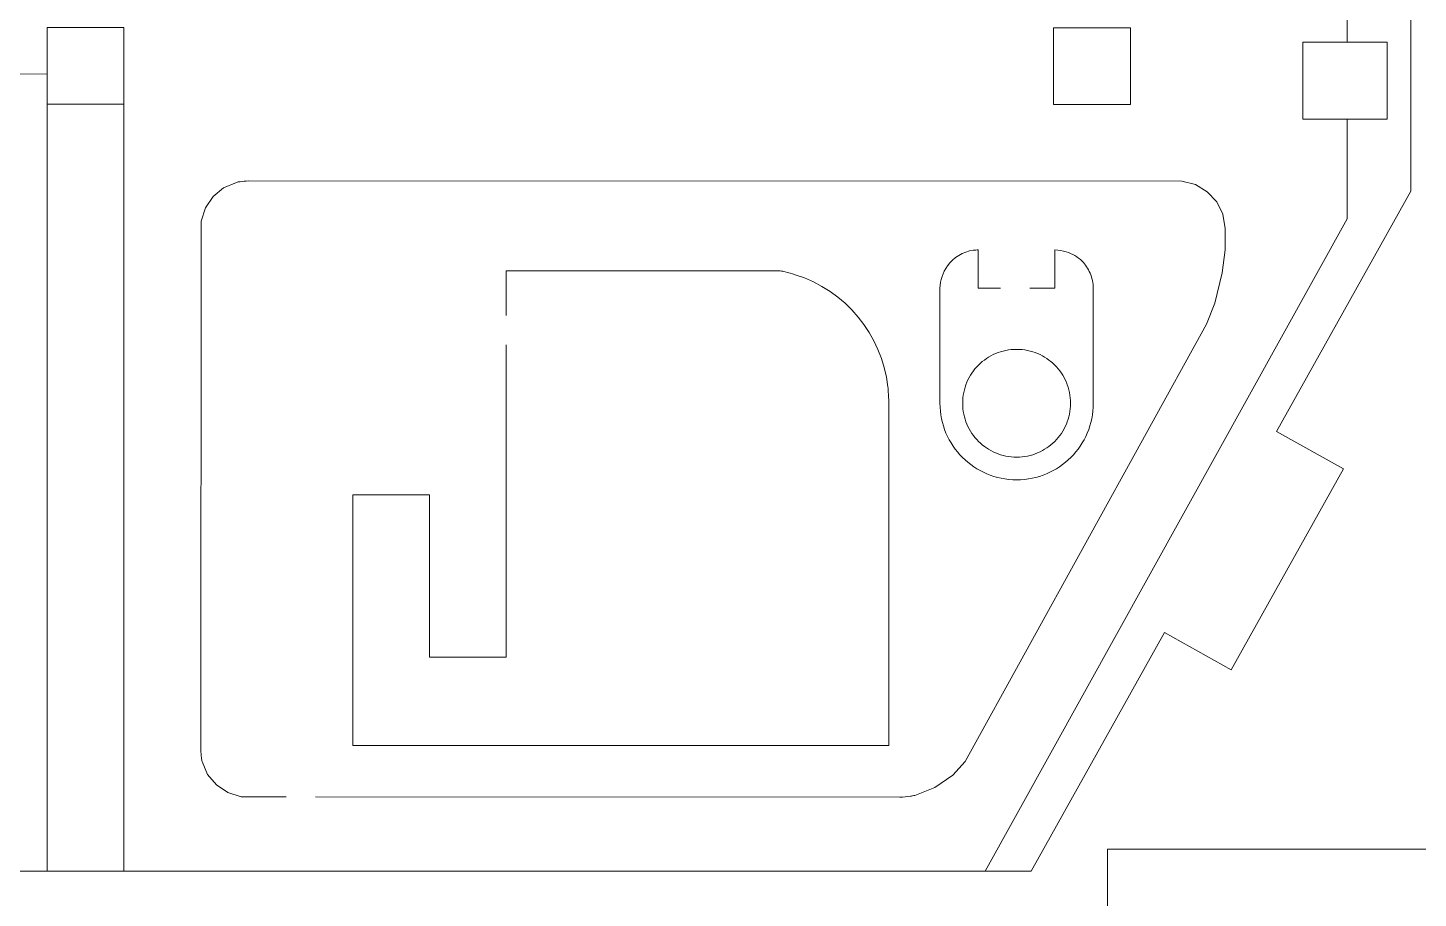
# Model space of a CAD drawing. Header units: centimetres. Extents: x -17.9 to 31.7, y -34.2 to -8.9.
# Drawn here: x 4.672 to 9.404, y -17.744 to -14.781 of the extents above; entities that cross this region are included whole.
import ezdxf

# ---------------------------------------------------------------- set-up
doc = ezdxf.new("R2010")
doc.units = ezdxf.units.CM
doc.header["$MEASUREMENT"] = 0
doc.layers.add('Layer 1', color=7, linetype='Continuous')

msp = doc.modelspace()

# ---------------------------------------------------------------- linework, layer by layer
at = {"layer": 'Layer 1', "color": 250, "lineweight": 9}
for points, knots in [([(1.02735, -17.65136), (1.02735, -17.65136), (7.9306, -17.65136), (7.9306, -17.65136), (7.9306, -17.65136), (7.9306, -17.65136), (8.08636, -17.65136), (8.08636, -17.65136), (8.08636, -17.65136), (8.08636, -17.65136), (8.54018, -16.83863), (8.54018, -16.83863), (8.54018, -16.83863), (8.54018, -16.83863), (8.76805, -16.96588), (8.76805, -16.96588), (8.76805, -16.96588), (8.76805, -16.96588), (9.14987, -16.28206), (9.14987, -16.28206), (9.14987, -16.28206), (9.14987, -16.28206), (8.922, -16.15482), (8.922, -16.15482), (8.922, -16.15482), (8.922, -16.15482), (9.37876, -15.33684), (9.37876, -15.33684), (9.37876, -15.33684), (9.37876, -15.33684), (9.37876, -14.42393), (9.37876, -14.42393), (9.37876, -14.42393), (9.37876, -14.42393), (14.92368, -14.42392), (14.92368, -14.42392), (14.92368, -14.42392), (14.92368, -14.42392), (14.92365, -12.06779), (14.92365, -12.06779)], [0, 0, 0, 0, 0.0909091, 0.0909091, 0.0909091, 0.0909091, 0.1818182, 0.1818182, 0.1818182, 0.1818182, 0.2727273, 0.2727273, 0.2727273, 0.2727273, 0.3636364, 0.3636364, 0.3636364, 0.3636364, 0.4545455, 0.4545455, 0.4545455, 0.4545455, 0.5454545, 0.5454545, 0.5454545, 0.5454545, 0.6363636, 0.6363636, 0.6363636, 0.6363636, 0.7272727, 0.7272727, 0.7272727, 0.7272727, 0.8181818, 0.8181818, 0.8181818, 0.8181818, 1, 1, 1, 1]), ([(4.99938, -14.78), (4.99938, -14.78), (4.73841, -14.78), (4.73841, -14.78), (4.73841, -14.78), (4.73841, -14.78), (4.73841, -14.93763), (4.73841, -14.93763), (4.73841, -14.93763), (4.73841, -14.93763), (4.73841, -15.04101), (4.73841, -15.04101), (4.73841, -15.04101), (4.73841, -15.04101), (4.99938, -15.04101), (4.99938, -15.04101), (4.99938, -15.04101), (4.99938, -15.04101), (4.99938, -14.78), (4.99938, -14.78)], [0, 0, 0, 0, 0.1666667, 0.1666667, 0.1666667, 0.1666667, 0.3333333, 0.3333333, 0.3333333, 0.3333333, 0.5, 0.5, 0.5, 0.5, 0.6666667, 0.6666667, 0.6666667, 0.6666667, 1, 1, 1, 1]), ([(8.42446, -14.7813), (8.42446, -14.7813), (8.16346, -14.7813), (8.16346, -14.7813), (8.16346, -14.7813), (8.16346, -14.7813), (8.16346, -15.04164), (8.16346, -15.04164), (8.16346, -15.04164), (8.16346, -15.04164), (8.42446, -15.04164), (8.42446, -15.04164), (8.42446, -15.04164), (8.42446, -15.04164), (8.42446, -14.7813), (8.42446, -14.7813)], [0, 0, 0, 0, 0.2, 0.2, 0.2, 0.2, 0.4, 0.4, 0.4, 0.4, 0.6, 0.6, 0.6, 0.6, 1, 1, 1, 1]), ([(9.2981, -14.82933), (9.2981, -14.82933), (9.2981, -15.09192), (9.2981, -15.09192), (9.2981, -15.09192), (9.2981, -15.09192), (9.16263, -15.09192), (9.16263, -15.09192), (9.16263, -15.09192), (9.16263, -15.09192), (9.01167, -15.09192), (9.01167, -15.09192), (9.01167, -15.09192), (9.01167, -15.09192), (9.01167, -14.82933), (9.01167, -14.82933), (9.01167, -14.82933), (9.01167, -14.82933), (9.16263, -14.82933), (9.16263, -14.82933), (9.16263, -14.82933), (9.16263, -14.82933), (9.2981, -14.82933), (9.2981, -14.82933)], [0, 0, 0, 0, 0.1428571, 0.1428571, 0.1428571, 0.1428571, 0.2857143, 0.2857143, 0.2857143, 0.2857143, 0.4285714, 0.4285714, 0.4285714, 0.4285714, 0.5714286, 0.5714286, 0.5714286, 0.5714286, 0.7142857, 0.7142857, 0.7142857, 0.7142857, 1, 1, 1, 1]), ([(8.64613, -15.3146), (8.64613, -15.3146), (8.59965, -15.30269), (8.59965, -15.30269), (8.59965, -15.30269), (8.59965, -15.30269), (5.42231, -15.30186), (5.42231, -15.30186), (5.42231, -15.30186), (5.41306, -15.30244), (5.40384, -15.30332), (5.39464, -15.30449), (5.39464, -15.30449), (5.3904, -15.30502), (5.3862, -15.30585), (5.38207, -15.30696), (5.38207, -15.30696), (5.38207, -15.30696), (5.33873, -15.32533), (5.33873, -15.32533), (5.33873, -15.32533), (5.33873, -15.32533), (5.3029, -15.35492), (5.3029, -15.35492), (5.3029, -15.35492), (5.3029, -15.35492), (5.27679, -15.39351), (5.27679, -15.39351), (5.27679, -15.39351), (5.27679, -15.39351), (5.26267, -15.43886), (5.26267, -15.43886), (5.26267, -15.43886), (5.26267, -15.43886), (5.26081, -17.23852), (5.26081, -17.23852), (5.26081, -17.23852), (5.26138, -17.24774), (5.26225, -17.25696), (5.26342, -17.26613), (5.26342, -17.26613), (5.26342, -17.27039), (5.26479, -17.27461), (5.26591, -17.27876), (5.26591, -17.27876), (5.26591, -17.27876), (5.28428, -17.32209), (5.28428, -17.32209), (5.28428, -17.32209), (5.28428, -17.32209), (5.31387, -17.35793), (5.31387, -17.35793), (5.31387, -17.35793), (5.31387, -17.35793), (5.35245, -17.38403), (5.35245, -17.38403), (5.35245, -17.38403), (5.35245, -17.38403), (5.3978, -17.39815), (5.3978, -17.39815), (5.3978, -17.39815), (5.3978, -17.39815), (5.55173, -17.39828), (5.55173, -17.39828)], [0, 0, 0, 0, 0.0588235, 0.0588235, 0.0588235, 0.0588235, 0.1176471, 0.1176471, 0.1176471, 0.1176471, 0.1764706, 0.1764706, 0.1764706, 0.1764706, 0.2352941, 0.2352941, 0.2352941, 0.2352941, 0.2941176, 0.2941176, 0.2941176, 0.2941176, 0.3529412, 0.3529412, 0.3529412, 0.3529412, 0.4117647, 0.4117647, 0.4117647, 0.4117647, 0.4705882, 0.4705882, 0.4705882, 0.4705882, 0.5294118, 0.5294118, 0.5294118, 0.5294118, 0.5882353, 0.5882353, 0.5882353, 0.5882353, 0.6470588, 0.6470588, 0.6470588, 0.6470588, 0.7058824, 0.7058824, 0.7058824, 0.7058824, 0.7647059, 0.7647059, 0.7647059, 0.7647059, 0.8235294, 0.8235294, 0.8235294, 0.8235294, 0.8823529, 0.8823529, 0.8823529, 0.8823529, 1, 1, 1, 1]), ([(5.65173, -17.39836), (5.65173, -17.39836), (7.63958, -17.40002), (7.63958, -17.40002), (7.63958, -17.40002), (7.65177, -17.39926), (7.66392, -17.39806), (7.67602, -17.39642), (7.67602, -17.39642), (7.68103, -17.39574), (7.68596, -17.39479), (7.69083, -17.39356), (7.69083, -17.39356), (7.69083, -17.39356), (7.75927, -17.36723), (7.75927, -17.36723), (7.75927, -17.36723), (7.75927, -17.36723), (7.82068, -17.32495), (7.82068, -17.32495), (7.82068, -17.32495), (7.82068, -17.32495), (7.86256, -17.27855), (7.86256, -17.27855), (7.86256, -17.27855), (7.86256, -17.27855), (8.68414, -15.79001), (8.68414, -15.79001), (8.68414, -15.79001), (8.68414, -15.79001), (8.71173, -15.71771), (8.71173, -15.71771), (8.71173, -15.71771), (8.71173, -15.71771), (8.73715, -15.61531), (8.73715, -15.61531), (8.73715, -15.61531), (8.73715, -15.61531), (8.74734, -15.53597), (8.74734, -15.53597), (8.74734, -15.53597), (8.74734, -15.53597), (8.74764, -15.46336), (8.74764, -15.46336), (8.74764, -15.46336), (8.74764, -15.46336), (8.73949, -15.41547), (8.73949, -15.41547), (8.73949, -15.41547), (8.73949, -15.41547), (8.71833, -15.37322), (8.71833, -15.37322), (8.71833, -15.37322), (8.71833, -15.37322), (8.68643, -15.33886), (8.68643, -15.33886), (8.68643, -15.33886), (8.68643, -15.33886), (8.64613, -15.3146), (8.64613, -15.3146)], [0, 0, 0, 0, 0.0625, 0.0625, 0.0625, 0.0625, 0.125, 0.125, 0.125, 0.125, 0.1875, 0.1875, 0.1875, 0.1875, 0.25, 0.25, 0.25, 0.25, 0.3125, 0.3125, 0.3125, 0.3125, 0.375, 0.375, 0.375, 0.375, 0.4375, 0.4375, 0.4375, 0.4375, 0.5, 0.5, 0.5, 0.5, 0.5625, 0.5625, 0.5625, 0.5625, 0.625, 0.625, 0.625, 0.625, 0.6875, 0.6875, 0.6875, 0.6875, 0.75, 0.75, 0.75, 0.75, 0.8125, 0.8125, 0.8125, 0.8125, 0.875, 0.875, 0.875, 0.875, 1, 1, 1, 1]), ([(7.98291, -15.66725), (7.98291, -15.66725), (7.90697, -15.66725), (7.90697, -15.66725), (7.90697, -15.66725), (7.90697, -15.66725), (7.90697, -15.53675), (7.90697, -15.53675), (7.90697, -15.53675), (7.90413, -15.53694), (7.90128, -15.53708), (7.89844, -15.53718), (7.89844, -15.53718), (7.8956, -15.53726), (7.89276, -15.5375), (7.88993, -15.53787), (7.88993, -15.53787), (7.8544, -15.54255), (7.82244, -15.56192), (7.80185, -15.59125), (7.80185, -15.59125), (7.78618, -15.61358), (7.77736, -15.63999), (7.77647, -15.66725), (7.77647, -15.66725), (7.77647, -15.66725), (7.77648, -16.05879), (7.77648, -16.05879), (7.77648, -16.05879), (7.77648, -16.05879), (7.77681, -16.07223), (7.77681, -16.07223), (7.77681, -16.07223), (7.77681, -16.07223), (7.77783, -16.08541), (7.77783, -16.08541), (7.77783, -16.08541), (7.77783, -16.08541), (7.77948, -16.09841), (7.77948, -16.09841), (7.77948, -16.09841), (7.77948, -16.09841), (7.78178, -16.11121), (7.78178, -16.11121), (7.78178, -16.11121), (7.78178, -16.11121), (7.7847, -16.12379), (7.7847, -16.12379), (7.7847, -16.12379), (7.7847, -16.12379), (7.78822, -16.13613), (7.78822, -16.13613), (7.78822, -16.13613), (7.78822, -16.13613), (7.79232, -16.14822), (7.79232, -16.14822), (7.79232, -16.14822), (7.79232, -16.14822), (7.79699, -16.16003), (7.79699, -16.16003), (7.79699, -16.16003), (7.79699, -16.16003), (7.80223, -16.17156), (7.80223, -16.17156), (7.80223, -16.17156), (7.80223, -16.17156), (7.80799, -16.18279), (7.80799, -16.18279), (7.80799, -16.18279), (7.80799, -16.18279), (7.81428, -16.1937), (7.81428, -16.1937), (7.81428, -16.1937), (7.81428, -16.1937), (7.82108, -16.20427), (7.82108, -16.20427), (7.82108, -16.20427), (7.82108, -16.20427), (7.82834, -16.21449), (7.82834, -16.21449), (7.82834, -16.21449), (7.82834, -16.21449), (7.8361, -16.22434), (7.8361, -16.22434), (7.8361, -16.22434), (7.8361, -16.22434), (7.84432, -16.23379), (7.84432, -16.23379), (7.84432, -16.23379), (7.84432, -16.23379), (7.85296, -16.24285), (7.85296, -16.24285), (7.85296, -16.24285), (7.85296, -16.24285), (7.86203, -16.25149), (7.86203, -16.25149), (7.86203, -16.25149), (7.86203, -16.25149), (7.8715, -16.25969), (7.8715, -16.25969), (7.8715, -16.25969), (7.8715, -16.25969), (7.88136, -16.26744), (7.88136, -16.26744), (7.88136, -16.26744), (7.88136, -16.26744), (7.8916, -16.27472), (7.8916, -16.27472), (7.8916, -16.27472), (7.8916, -16.27472), (7.90218, -16.2815), (7.90218, -16.2815), (7.90218, -16.2815), (7.90218, -16.2815), (7.91312, -16.28779), (7.91312, -16.28779), (7.91312, -16.28779), (7.91312, -16.28779), (7.92438, -16.29356), (7.92438, -16.29356), (7.92438, -16.29356), (7.92438, -16.29356), (7.93595, -16.29879), (7.93595, -16.29879), (7.93595, -16.29879), (7.93595, -16.29879), (7.94779, -16.30347), (7.94779, -16.30347), (7.94779, -16.30347), (7.94779, -16.30347), (7.95993, -16.30758), (7.95993, -16.30758), (7.95993, -16.30758), (7.95993, -16.30758), (7.97233, -16.3111), (7.97233, -16.3111), (7.97233, -16.3111), (7.97233, -16.3111), (7.98494, -16.31402), (7.98494, -16.31402), (7.98494, -16.31402), (7.98494, -16.31402), (7.99781, -16.31632), (7.99781, -16.31632), (7.99781, -16.31632), (7.99781, -16.31632), (8.01088, -16.31798), (8.01088, -16.31798), (8.01088, -16.31798), (8.01088, -16.31798), (8.02412, -16.31899), (8.02412, -16.31899), (8.02412, -16.31899), (8.02412, -16.31899), (8.03757, -16.31933), (8.03757, -16.31933), (8.03757, -16.31933), (8.03757, -16.31933), (8.051, -16.31899), (8.051, -16.31899), (8.051, -16.31899), (8.051, -16.31899), (8.06426, -16.31798), (8.06426, -16.31798), (8.06426, -16.31798), (8.06426, -16.31798), (8.07731, -16.31632), (8.07731, -16.31632), (8.07731, -16.31632), (8.07731, -16.31632), (8.09017, -16.31402), (8.09017, -16.31402), (8.09017, -16.31402), (8.09017, -16.31402), (8.10279, -16.3111), (8.10279, -16.3111), (8.10279, -16.3111), (8.10279, -16.3111), (8.11517, -16.30758), (8.11517, -16.30758), (8.11517, -16.30758), (8.11517, -16.30758), (8.12729, -16.30347), (8.12729, -16.30347), (8.12729, -16.30347), (8.12729, -16.30347), (8.13915, -16.29879), (8.13915, -16.29879), (8.13915, -16.29879), (8.13915, -16.29879), (8.1507, -16.29356), (8.1507, -16.29356), (8.1507, -16.29356), (8.1507, -16.29356), (8.16195, -16.28779), (8.16195, -16.28779), (8.16195, -16.28779), (8.16195, -16.28779), (8.17288, -16.2815), (8.17288, -16.2815), (8.17288, -16.2815), (8.17288, -16.2815), (8.18347, -16.27472), (8.18347, -16.27472), (8.18347, -16.27472), (8.18347, -16.27472), (8.19368, -16.26744), (8.19368, -16.26744), (8.19368, -16.26744), (8.19368, -16.26744), (8.20355, -16.25969), (8.20355, -16.25969), (8.20355, -16.25969), (8.20355, -16.25969), (8.21302, -16.25149), (8.21302, -16.25149), (8.21302, -16.25149), (8.21302, -16.25149), (8.22207, -16.24285), (8.22207, -16.24285), (8.22207, -16.24285), (8.22207, -16.24285), (8.23072, -16.23379), (8.23072, -16.23379), (8.23072, -16.23379), (8.23072, -16.23379), (8.23891, -16.22434), (8.23891, -16.22434), (8.23891, -16.22434), (8.23891, -16.22434), (8.24665, -16.21449), (8.24665, -16.21449), (8.24665, -16.21449), (8.24665, -16.21449), (8.25392, -16.20427), (8.25392, -16.20427), (8.25392, -16.20427), (8.25392, -16.20427), (8.26071, -16.1937), (8.26071, -16.1937), (8.26071, -16.1937), (8.26071, -16.1937), (8.26699, -16.18279), (8.26699, -16.18279), (8.26699, -16.18279), (8.26699, -16.18279), (8.27274, -16.17156), (8.27274, -16.17156), (8.27274, -16.17156), (8.27274, -16.17156), (8.27797, -16.16003), (8.27797, -16.16003), (8.27797, -16.16003), (8.27797, -16.16003), (8.28263, -16.14822), (8.28263, -16.14822), (8.28263, -16.14822), (8.28263, -16.14822), (8.28674, -16.13613), (8.28674, -16.13613), (8.28674, -16.13613), (8.28674, -16.13613), (8.29024, -16.12379), (8.29024, -16.12379), (8.29024, -16.12379), (8.29024, -16.12379), (8.29316, -16.11121), (8.29316, -16.11121), (8.29316, -16.11121), (8.29316, -16.11121), (8.29546, -16.09841), (8.29546, -16.09841), (8.29546, -16.09841), (8.29546, -16.09841), (8.29712, -16.08541), (8.29712, -16.08541), (8.29712, -16.08541), (8.29712, -16.08541), (8.29812, -16.07223), (8.29812, -16.07223), (8.29812, -16.07223), (8.29812, -16.07223), (8.29845, -16.05872), (8.29845, -16.05872)], [0, 0, 0, 0, 0.0138889, 0.0138889, 0.0138889, 0.0138889, 0.0277778, 0.0277778, 0.0277778, 0.0277778, 0.0416667, 0.0416667, 0.0416667, 0.0416667, 0.0555556, 0.0555556, 0.0555556, 0.0555556, 0.0694444, 0.0694444, 0.0694444, 0.0694444, 0.0833333, 0.0833333, 0.0833333, 0.0833333, 0.0972222, 0.0972222, 0.0972222, 0.0972222, 0.1111111, 0.1111111, 0.1111111, 0.1111111, 0.125, 0.125, 0.125, 0.125, 0.1388889, 0.1388889, 0.1388889, 0.1388889, 0.1527778, 0.1527778, 0.1527778, 0.1527778, 0.1666667, 0.1666667, 0.1666667, 0.1666667, 0.1805556, 0.1805556, 0.1805556, 0.1805556, 0.1944444, 0.1944444, 0.1944444, 0.1944444, 0.2083333, 0.2083333, 0.2083333, 0.2083333, 0.2222222, 0.2222222, 0.2222222, 0.2222222, 0.2361111, 0.2361111, 0.2361111, 0.2361111, 0.25, 0.25, 0.25, 0.25, 0.2638889, 0.2638889, 0.2638889, 0.2638889, 0.2777778, 0.2777778, 0.2777778, 0.2777778, 0.2916667, 0.2916667, 0.2916667, 0.2916667, 0.3055556, 0.3055556, 0.3055556, 0.3055556, 0.3194444, 0.3194444, 0.3194444, 0.3194444, 0.3333333, 0.3333333, 0.3333333, 0.3333333, 0.3472222, 0.3472222, 0.3472222, 0.3472222, 0.3611111, 0.3611111, 0.3611111, 0.3611111, 0.375, 0.375, 0.375, 0.375, 0.3888889, 0.3888889, 0.3888889, 0.3888889, 0.4027778, 0.4027778, 0.4027778, 0.4027778, 0.4166667, 0.4166667, 0.4166667, 0.4166667, 0.4305556, 0.4305556, 0.4305556, 0.4305556, 0.4444444, 0.4444444, 0.4444444, 0.4444444, 0.4583333, 0.4583333, 0.4583333, 0.4583333, 0.4722222, 0.4722222, 0.4722222, 0.4722222, 0.4861111, 0.4861111, 0.4861111, 0.4861111, 0.5, 0.5, 0.5, 0.5, 0.5138889, 0.5138889, 0.5138889, 0.5138889, 0.5277778, 0.5277778, 0.5277778, 0.5277778, 0.5416667, 0.5416667, 0.5416667, 0.5416667, 0.5555556, 0.5555556, 0.5555556, 0.5555556, 0.5694444, 0.5694444, 0.5694444, 0.5694444, 0.5833333, 0.5833333, 0.5833333, 0.5833333, 0.5972222, 0.5972222, 0.5972222, 0.5972222, 0.6111111, 0.6111111, 0.6111111, 0.6111111, 0.625, 0.625, 0.625, 0.625, 0.6388889, 0.6388889, 0.6388889, 0.6388889, 0.6527778, 0.6527778, 0.6527778, 0.6527778, 0.6666667, 0.6666667, 0.6666667, 0.6666667, 0.6805556, 0.6805556, 0.6805556, 0.6805556, 0.6944444, 0.6944444, 0.6944444, 0.6944444, 0.7083333, 0.7083333, 0.7083333, 0.7083333, 0.7222222, 0.7222222, 0.7222222, 0.7222222, 0.7361111, 0.7361111, 0.7361111, 0.7361111, 0.75, 0.75, 0.75, 0.75, 0.7638889, 0.7638889, 0.7638889, 0.7638889, 0.7777778, 0.7777778, 0.7777778, 0.7777778, 0.7916667, 0.7916667, 0.7916667, 0.7916667, 0.8055556, 0.8055556, 0.8055556, 0.8055556, 0.8194444, 0.8194444, 0.8194444, 0.8194444, 0.8333333, 0.8333333, 0.8333333, 0.8333333, 0.8472222, 0.8472222, 0.8472222, 0.8472222, 0.8611111, 0.8611111, 0.8611111, 0.8611111, 0.875, 0.875, 0.875, 0.875, 0.8888889, 0.8888889, 0.8888889, 0.8888889, 0.9027778, 0.9027778, 0.9027778, 0.9027778, 0.9166667, 0.9166667, 0.9166667, 0.9166667, 0.9305556, 0.9305556, 0.9305556, 0.9305556, 0.9444444, 0.9444444, 0.9444444, 0.9444444, 0.9583333, 0.9583333, 0.9583333, 0.9583333, 0.9722222, 0.9722222, 0.9722222, 0.9722222, 1, 1, 1, 1]), ([(8.29845, -16.05872), (8.29845, -16.05872), (8.29845, -15.66725), (8.29845, -15.66725), (8.29845, -15.66725), (8.29787, -15.64944), (8.29406, -15.63188), (8.28724, -15.61542), (8.28724, -15.61542), (8.28099, -15.60029), (8.2718, -15.58656), (8.26022, -15.57498), (8.26022, -15.57498), (8.24524, -15.55998), (8.22664, -15.54909), (8.20624, -15.54333), (8.20624, -15.54333), (8.19373, -15.53981), (8.1809, -15.5376), (8.16795, -15.53676), (8.16795, -15.53676), (8.16795, -15.53676), (8.16797, -15.66725), (8.16797, -15.66725), (8.16797, -15.66725), (8.16797, -15.66725), (8.08291, -15.66725), (8.08291, -15.66725)], [0, 0, 0, 0, 0.125, 0.125, 0.125, 0.125, 0.25, 0.25, 0.25, 0.25, 0.375, 0.375, 0.375, 0.375, 0.5, 0.5, 0.5, 0.5, 0.625, 0.625, 0.625, 0.625, 0.75, 0.75, 0.75, 0.75, 1, 1, 1, 1]), ([(6.29991, -15.6083), (6.29991, -15.6083), (7.23304, -15.6083), (7.23304, -15.6083), (7.23304, -15.6083), (7.23855, -15.60899), (7.24402, -15.61001), (7.2494, -15.61137), (7.2494, -15.61137), (7.26096, -15.61428), (7.27242, -15.61753), (7.28378, -15.6211), (7.28378, -15.6211), (7.4551, -15.67496), (7.57868, -15.82453), (7.59931, -16.0029), (7.59931, -16.0029), (7.59998, -16.00868), (7.60081, -16.01447), (7.60081, -16.02029), (7.60081, -16.02029), (7.60147, -16.0319), (7.60232, -16.04352), (7.60232, -16.05516), (7.60232, -16.05516), (7.60232, -16.05516), (7.60233, -17.22424), (7.60233, -17.22424), (7.60233, -17.22424), (7.60233, -17.22424), (5.77794, -17.22424), (5.77794, -17.22424), (5.77794, -17.22424), (5.77794, -17.22424), (5.77794, -16.36997), (5.77794, -16.36997), (5.77794, -16.36997), (5.77794, -16.36997), (6.03893, -16.36997), (6.03893, -16.36997), (6.03893, -16.36997), (6.03893, -16.36997), (6.03893, -16.92302), (6.03893, -16.92302), (6.03893, -16.92302), (6.03893, -16.92302), (6.29991, -16.92302), (6.29991, -16.92302), (6.29991, -16.92302), (6.29991, -16.92302), (6.29991, -15.85978), (6.29991, -15.85978)], [0, 0, 0, 0, 0.0714286, 0.0714286, 0.0714286, 0.0714286, 0.1428571, 0.1428571, 0.1428571, 0.1428571, 0.2142857, 0.2142857, 0.2142857, 0.2142857, 0.2857143, 0.2857143, 0.2857143, 0.2857143, 0.3571429, 0.3571429, 0.3571429, 0.3571429, 0.4285714, 0.4285714, 0.4285714, 0.4285714, 0.5, 0.5, 0.5, 0.5, 0.5714286, 0.5714286, 0.5714286, 0.5714286, 0.6428571, 0.6428571, 0.6428571, 0.6428571, 0.7142857, 0.7142857, 0.7142857, 0.7142857, 0.7857143, 0.7857143, 0.7857143, 0.7857143, 0.8571429, 0.8571429, 0.8571429, 0.8571429, 1, 1, 1, 1]), ([(7.89576, -16.17533), (7.89576, -16.17533), (7.90155, -16.18198), (7.90155, -16.18198), (7.90155, -16.18198), (7.90155, -16.18198), (7.90762, -16.18836), (7.90762, -16.18836), (7.90762, -16.18836), (7.90762, -16.18836), (7.91401, -16.19444), (7.91401, -16.19444), (7.91401, -16.19444), (7.91401, -16.19444), (7.92068, -16.20022), (7.92068, -16.20022), (7.92068, -16.20022), (7.92068, -16.20022), (7.92761, -16.20567), (7.92761, -16.20567), (7.92761, -16.20567), (7.92761, -16.20567), (7.93481, -16.2108), (7.93481, -16.2108), (7.93481, -16.2108), (7.93481, -16.2108), (7.94227, -16.21558), (7.94227, -16.21558), (7.94227, -16.21558), (7.94227, -16.21558), (7.94997, -16.22001), (7.94997, -16.22001), (7.94997, -16.22001), (7.94997, -16.22001), (7.9579, -16.22407), (7.9579, -16.22407), (7.9579, -16.22407), (7.9579, -16.22407), (7.96602, -16.22776), (7.96602, -16.22776), (7.96602, -16.22776), (7.96602, -16.22776), (7.97436, -16.23104), (7.97436, -16.23104), (7.97436, -16.23104), (7.97436, -16.23104), (7.98291, -16.23394), (7.98291, -16.23394), (7.98291, -16.23394), (7.98291, -16.23394), (7.99163, -16.23642), (7.99163, -16.23642), (7.99163, -16.23642), (7.99163, -16.23642), (8.0005, -16.23847), (8.0005, -16.23847), (8.0005, -16.23847), (8.0005, -16.23847), (8.00955, -16.24009), (8.00955, -16.24009), (8.00955, -16.24009), (8.00955, -16.24009), (8.01875, -16.24127), (8.01875, -16.24127), (8.01875, -16.24127), (8.01875, -16.24127), (8.02807, -16.24198), (8.02807, -16.24198), (8.02807, -16.24198), (8.02807, -16.24198), (8.03753, -16.24221), (8.03753, -16.24221), (8.03753, -16.24221), (8.03753, -16.24221), (8.04697, -16.24198), (8.04697, -16.24198), (8.04697, -16.24198), (8.04697, -16.24198), (8.05632, -16.24127), (8.05632, -16.24127), (8.05632, -16.24127), (8.05632, -16.24127), (8.0655, -16.24009), (8.0655, -16.24009), (8.0655, -16.24009), (8.0655, -16.24009), (8.07454, -16.23847), (8.07454, -16.23847), (8.07454, -16.23847), (8.07454, -16.23847), (8.08344, -16.23642), (8.08344, -16.23642), (8.08344, -16.23642), (8.08344, -16.23642), (8.09214, -16.23394), (8.09214, -16.23394), (8.09214, -16.23394), (8.09214, -16.23394), (8.10069, -16.23104), (8.10069, -16.23104), (8.10069, -16.23104), (8.10069, -16.23104), (8.10902, -16.22776), (8.10902, -16.22776), (8.10902, -16.22776), (8.10902, -16.22776), (8.11716, -16.22407), (8.11716, -16.22407), (8.11716, -16.22407), (8.11716, -16.22407), (8.12507, -16.22001), (8.12507, -16.22001), (8.12507, -16.22001), (8.12507, -16.22001), (8.13277, -16.21558), (8.13277, -16.21558), (8.13277, -16.21558), (8.13277, -16.21558), (8.1402, -16.2108), (8.1402, -16.2108), (8.1402, -16.2108), (8.1402, -16.2108), (8.1474, -16.20567), (8.1474, -16.20567), (8.1474, -16.20567), (8.1474, -16.20567), (8.15434, -16.20022), (8.15434, -16.20022), (8.15434, -16.20022), (8.15434, -16.20022), (8.16099, -16.19444), (8.16099, -16.19444), (8.16099, -16.19444), (8.16099, -16.19444), (8.16737, -16.18836), (8.16737, -16.18836), (8.16737, -16.18836), (8.16737, -16.18836), (8.17346, -16.18198), (8.17346, -16.18198), (8.17346, -16.18198), (8.17346, -16.18198), (8.17922, -16.17533), (8.17922, -16.17533), (8.17922, -16.17533), (8.17922, -16.17533), (8.18466, -16.1684), (8.18466, -16.1684), (8.18466, -16.1684), (8.18466, -16.1684), (8.18978, -16.1612), (8.18978, -16.1612), (8.18978, -16.1612), (8.18978, -16.1612), (8.19455, -16.15376), (8.19455, -16.15376), (8.19455, -16.15376), (8.19455, -16.15376), (8.19897, -16.14608), (8.19897, -16.14608), (8.19897, -16.14608), (8.19897, -16.14608), (8.20303, -16.13817), (8.20303, -16.13817), (8.20303, -16.13817), (8.20303, -16.13817), (8.20671, -16.13005), (8.20671, -16.13005), (8.20671, -16.13005), (8.20671, -16.13005), (8.20999, -16.12174), (8.20999, -16.12174), (8.20999, -16.12174), (8.20999, -16.12174), (8.21287, -16.11323), (8.21287, -16.11323), (8.21287, -16.11323), (8.21287, -16.11323), (8.21534, -16.10454), (8.21534, -16.10454), (8.21534, -16.10454), (8.21534, -16.10454), (8.21739, -16.09568), (8.21739, -16.09568), (8.21739, -16.09568), (8.21739, -16.09568), (8.21902, -16.08667), (8.21902, -16.08667), (8.21902, -16.08667), (8.21902, -16.08667), (8.22017, -16.07751), (8.22017, -16.07751), (8.22017, -16.07751), (8.22017, -16.07751), (8.22088, -16.06823), (8.22088, -16.06823), (8.22088, -16.06823), (8.22088, -16.06823), (8.22112, -16.05883), (8.22112, -16.05883), (8.22112, -16.05883), (8.22112, -16.05883), (8.22088, -16.04935), (8.22088, -16.04935), (8.22088, -16.04935), (8.22088, -16.04935), (8.22017, -16.04), (8.22017, -16.04), (8.22017, -16.04), (8.22017, -16.04), (8.21902, -16.0308), (8.21902, -16.0308), (8.21902, -16.0308), (8.21902, -16.0308), (8.21739, -16.02173), (8.21739, -16.02173), (8.21739, -16.02173), (8.21739, -16.02173), (8.21534, -16.01284), (8.21534, -16.01284), (8.21534, -16.01284), (8.21534, -16.01284), (8.21287, -16.00411), (8.21287, -16.00411), (8.21287, -16.00411), (8.21287, -16.00411), (8.20999, -15.99557), (8.20999, -15.99557), (8.20999, -15.99557), (8.20999, -15.99557), (8.20671, -15.98723), (8.20671, -15.98723), (8.20671, -15.98723), (8.20671, -15.98723), (8.20303, -15.97909), (8.20303, -15.97909), (8.20303, -15.97909), (8.20303, -15.97909), (8.19897, -15.97117), (8.19897, -15.97117), (8.19897, -15.97117), (8.19897, -15.97117), (8.19455, -15.96348), (8.19455, -15.96348), (8.19455, -15.96348), (8.19455, -15.96348), (8.18978, -15.95604), (8.18978, -15.95604), (8.18978, -15.95604), (8.18978, -15.95604), (8.18466, -15.94884), (8.18466, -15.94884), (8.18466, -15.94884), (8.18466, -15.94884), (8.17922, -15.94191), (8.17922, -15.94191), (8.17922, -15.94191), (8.17922, -15.94191), (8.17346, -15.93526), (8.17346, -15.93526), (8.17346, -15.93526), (8.17346, -15.93526), (8.16737, -15.92888), (8.16737, -15.92888), (8.16737, -15.92888), (8.16737, -15.92888), (8.16099, -15.92282), (8.16099, -15.92282), (8.16099, -15.92282), (8.16099, -15.92282), (8.15434, -15.91705), (8.15434, -15.91705), (8.15434, -15.91705), (8.15434, -15.91705), (8.1474, -15.91161), (8.1474, -15.91161), (8.1474, -15.91161), (8.1474, -15.91161), (8.1402, -15.90651), (8.1402, -15.90651), (8.1402, -15.90651), (8.1402, -15.90651), (8.13277, -15.90174), (8.13277, -15.90174), (8.13277, -15.90174), (8.13277, -15.90174), (8.12507, -15.89733), (8.12507, -15.89733), (8.12507, -15.89733), (8.12507, -15.89733), (8.11716, -15.89328), (8.11716, -15.89328), (8.11716, -15.89328), (8.11716, -15.89328), (8.10902, -15.88962), (8.10902, -15.88962), (8.10902, -15.88962), (8.10902, -15.88962), (8.10069, -15.88634), (8.10069, -15.88634), (8.10069, -15.88634), (8.10069, -15.88634), (8.09214, -15.88346), (8.09214, -15.88346), (8.09214, -15.88346), (8.09214, -15.88346), (8.08344, -15.881), (8.08344, -15.881), (8.08344, -15.881), (8.08344, -15.881), (8.07454, -15.87895), (8.07454, -15.87895), (8.07454, -15.87895), (8.07454, -15.87895), (8.0655, -15.87735), (8.0655, -15.87735), (8.0655, -15.87735), (8.0655, -15.87735), (8.05632, -15.87618), (8.05632, -15.87618), (8.05632, -15.87618), (8.05632, -15.87618), (8.04697, -15.87547), (8.04697, -15.87547), (8.04697, -15.87547), (8.04697, -15.87547), (8.03753, -15.87524), (8.03753, -15.87524), (8.03753, -15.87524), (8.03753, -15.87524), (8.02807, -15.87547), (8.02807, -15.87547), (8.02807, -15.87547), (8.02807, -15.87547), (8.01875, -15.87618), (8.01875, -15.87618), (8.01875, -15.87618), (8.01875, -15.87618), (8.00955, -15.87735), (8.00955, -15.87735), (8.00955, -15.87735), (8.00955, -15.87735), (8.0005, -15.87895), (8.0005, -15.87895), (8.0005, -15.87895), (8.0005, -15.87895), (7.99163, -15.881), (7.99163, -15.881), (7.99163, -15.881), (7.99163, -15.881), (7.98291, -15.88346), (7.98291, -15.88346), (7.98291, -15.88346), (7.98291, -15.88346), (7.97436, -15.88634), (7.97436, -15.88634), (7.97436, -15.88634), (7.97436, -15.88634), (7.96602, -15.88962), (7.96602, -15.88962), (7.96602, -15.88962), (7.96602, -15.88962), (7.9579, -15.89328), (7.9579, -15.89328), (7.9579, -15.89328), (7.9579, -15.89328), (7.94997, -15.89733), (7.94997, -15.89733), (7.94997, -15.89733), (7.94997, -15.89733), (7.94227, -15.90174), (7.94227, -15.90174), (7.94227, -15.90174), (7.94227, -15.90174), (7.93481, -15.90651), (7.93481, -15.90651), (7.93481, -15.90651), (7.93481, -15.90651), (7.92761, -15.91161), (7.92761, -15.91161), (7.92761, -15.91161), (7.92761, -15.91161), (7.92068, -15.91705), (7.92068, -15.91705), (7.92068, -15.91705), (7.92068, -15.91705), (7.91401, -15.92282), (7.91401, -15.92282), (7.91401, -15.92282), (7.91401, -15.92282), (7.90762, -15.92888), (7.90762, -15.92888), (7.90762, -15.92888), (7.90762, -15.92888), (7.90155, -15.93526), (7.90155, -15.93526), (7.90155, -15.93526), (7.90155, -15.93526), (7.89576, -15.94191), (7.89576, -15.94191), (7.89576, -15.94191), (7.89576, -15.94191), (7.8903, -15.94884), (7.8903, -15.94884), (7.8903, -15.94884), (7.8903, -15.94884), (7.8852, -15.95604), (7.8852, -15.95604), (7.8852, -15.95604), (7.8852, -15.95604), (7.88041, -15.96348), (7.88041, -15.96348), (7.88041, -15.96348), (7.88041, -15.96348), (7.87599, -15.97117), (7.87599, -15.97117), (7.87599, -15.97117), (7.87599, -15.97117), (7.87194, -15.97909), (7.87194, -15.97909), (7.87194, -15.97909), (7.87194, -15.97909), (7.86824, -15.98723), (7.86824, -15.98723), (7.86824, -15.98723), (7.86824, -15.98723), (7.86496, -15.99557), (7.86496, -15.99557), (7.86496, -15.99557), (7.86496, -15.99557), (7.86206, -16.00411), (7.86206, -16.00411), (7.86206, -16.00411), (7.86206, -16.00411), (7.85959, -16.01284), (7.85959, -16.01284), (7.85959, -16.01284), (7.85959, -16.01284), (7.85754, -16.02173), (7.85754, -16.02173), (7.85754, -16.02173), (7.85754, -16.02173), (7.85593, -16.0308), (7.85593, -16.0308), (7.85593, -16.0308), (7.85593, -16.0308), (7.85476, -16.04), (7.85476, -16.04), (7.85476, -16.04), (7.85476, -16.04), (7.85405, -16.04935), (7.85405, -16.04935), (7.85405, -16.04935), (7.85405, -16.04935), (7.85381, -16.05883), (7.85381, -16.05883), (7.85381, -16.05883), (7.85381, -16.05883), (7.85405, -16.06823), (7.85405, -16.06823), (7.85405, -16.06823), (7.85405, -16.06823), (7.85476, -16.07751), (7.85476, -16.07751), (7.85476, -16.07751), (7.85476, -16.07751), (7.85593, -16.08667), (7.85593, -16.08667), (7.85593, -16.08667), (7.85593, -16.08667), (7.85754, -16.09568), (7.85754, -16.09568), (7.85754, -16.09568), (7.85754, -16.09568), (7.85959, -16.10454), (7.85959, -16.10454), (7.85959, -16.10454), (7.85959, -16.10454), (7.86206, -16.11323), (7.86206, -16.11323), (7.86206, -16.11323), (7.86206, -16.11323), (7.86496, -16.12174), (7.86496, -16.12174), (7.86496, -16.12174), (7.86496, -16.12174), (7.86824, -16.13005), (7.86824, -16.13005), (7.86824, -16.13005), (7.86824, -16.13005), (7.87194, -16.13817), (7.87194, -16.13817), (7.87194, -16.13817), (7.87194, -16.13817), (7.87599, -16.14608), (7.87599, -16.14608), (7.87599, -16.14608), (7.87599, -16.14608), (7.88041, -16.15376), (7.88041, -16.15376), (7.88041, -16.15376), (7.88041, -16.15376), (7.8852, -16.1612), (7.8852, -16.1612), (7.8852, -16.1612), (7.8852, -16.1612), (7.8903, -16.1684), (7.8903, -16.1684), (7.8903, -16.1684), (7.8903, -16.1684), (7.89576, -16.17533), (7.89576, -16.17533)], [0, 0, 0, 0, 0.0077519, 0.0077519, 0.0077519, 0.0077519, 0.0155039, 0.0155039, 0.0155039, 0.0155039, 0.0232558, 0.0232558, 0.0232558, 0.0232558, 0.0310078, 0.0310078, 0.0310078, 0.0310078, 0.0387597, 0.0387597, 0.0387597, 0.0387597, 0.0465116, 0.0465116, 0.0465116, 0.0465116, 0.0542636, 0.0542636, 0.0542636, 0.0542636, 0.0620155, 0.0620155, 0.0620155, 0.0620155, 0.0697674, 0.0697674, 0.0697674, 0.0697674, 0.0775194, 0.0775194, 0.0775194, 0.0775194, 0.0852713, 0.0852713, 0.0852713, 0.0852713, 0.0930233, 0.0930233, 0.0930233, 0.0930233, 0.1007752, 0.1007752, 0.1007752, 0.1007752, 0.1085271, 0.1085271, 0.1085271, 0.1085271, 0.1162791, 0.1162791, 0.1162791, 0.1162791, 0.124031, 0.124031, 0.124031, 0.124031, 0.1317829, 0.1317829, 0.1317829, 0.1317829, 0.1395349, 0.1395349, 0.1395349, 0.1395349, 0.1472868, 0.1472868, 0.1472868, 0.1472868, 0.1550388, 0.1550388, 0.1550388, 0.1550388, 0.1627907, 0.1627907, 0.1627907, 0.1627907, 0.1705426, 0.1705426, 0.1705426, 0.1705426, 0.1782946, 0.1782946, 0.1782946, 0.1782946, 0.1860465, 0.1860465, 0.1860465, 0.1860465, 0.1937984, 0.1937984, 0.1937984, 0.1937984, 0.2015504, 0.2015504, 0.2015504, 0.2015504, 0.2093023, 0.2093023, 0.2093023, 0.2093023, 0.2170543, 0.2170543, 0.2170543, 0.2170543, 0.2248062, 0.2248062, 0.2248062, 0.2248062, 0.2325581, 0.2325581, 0.2325581, 0.2325581, 0.2403101, 0.2403101, 0.2403101, 0.2403101, 0.248062, 0.248062, 0.248062, 0.248062, 0.255814, 0.255814, 0.255814, 0.255814, 0.2635659, 0.2635659, 0.2635659, 0.2635659, 0.2713178, 0.2713178, 0.2713178, 0.2713178, 0.2790698, 0.2790698, 0.2790698, 0.2790698, 0.2868217, 0.2868217, 0.2868217, 0.2868217, 0.2945736, 0.2945736, 0.2945736, 0.2945736, 0.3023256, 0.3023256, 0.3023256, 0.3023256, 0.3100775, 0.3100775, 0.3100775, 0.3100775, 0.3178295, 0.3178295, 0.3178295, 0.3178295, 0.3255814, 0.3255814, 0.3255814, 0.3255814, 0.3333333, 0.3333333, 0.3333333, 0.3333333, 0.3410853, 0.3410853, 0.3410853, 0.3410853, 0.3488372, 0.3488372, 0.3488372, 0.3488372, 0.3565891, 0.3565891, 0.3565891, 0.3565891, 0.3643411, 0.3643411, 0.3643411, 0.3643411, 0.372093, 0.372093, 0.372093, 0.372093, 0.379845, 0.379845, 0.379845, 0.379845, 0.3875969, 0.3875969, 0.3875969, 0.3875969, 0.3953488, 0.3953488, 0.3953488, 0.3953488, 0.4031008, 0.4031008, 0.4031008, 0.4031008, 0.4108527, 0.4108527, 0.4108527, 0.4108527, 0.4186047, 0.4186047, 0.4186047, 0.4186047, 0.4263566, 0.4263566, 0.4263566, 0.4263566, 0.4341085, 0.4341085, 0.4341085, 0.4341085, 0.4418605, 0.4418605, 0.4418605, 0.4418605, 0.4496124, 0.4496124, 0.4496124, 0.4496124, 0.4573643, 0.4573643, 0.4573643, 0.4573643, 0.4651163, 0.4651163, 0.4651163, 0.4651163, 0.4728682, 0.4728682, 0.4728682, 0.4728682, 0.4806202, 0.4806202, 0.4806202, 0.4806202, 0.4883721, 0.4883721, 0.4883721, 0.4883721, 0.496124, 0.496124, 0.496124, 0.496124, 0.503876, 0.503876, 0.503876, 0.503876, 0.5116279, 0.5116279, 0.5116279, 0.5116279, 0.5193798, 0.5193798, 0.5193798, 0.5193798, 0.5271318, 0.5271318, 0.5271318, 0.5271318, 0.5348837, 0.5348837, 0.5348837, 0.5348837, 0.5426357, 0.5426357, 0.5426357, 0.5426357, 0.5503876, 0.5503876, 0.5503876, 0.5503876, 0.5581395, 0.5581395, 0.5581395, 0.5581395, 0.5658915, 0.5658915, 0.5658915, 0.5658915, 0.5736434, 0.5736434, 0.5736434, 0.5736434, 0.5813953, 0.5813953, 0.5813953, 0.5813953, 0.5891473, 0.5891473, 0.5891473, 0.5891473, 0.5968992, 0.5968992, 0.5968992, 0.5968992, 0.6046512, 0.6046512, 0.6046512, 0.6046512, 0.6124031, 0.6124031, 0.6124031, 0.6124031, 0.620155, 0.620155, 0.620155, 0.620155, 0.627907, 0.627907, 0.627907, 0.627907, 0.6356589, 0.6356589, 0.6356589, 0.6356589, 0.6434109, 0.6434109, 0.6434109, 0.6434109, 0.6511628, 0.6511628, 0.6511628, 0.6511628, 0.6589147, 0.6589147, 0.6589147, 0.6589147, 0.6666667, 0.6666667, 0.6666667, 0.6666667, 0.6744186, 0.6744186, 0.6744186, 0.6744186, 0.6821705, 0.6821705, 0.6821705, 0.6821705, 0.6899225, 0.6899225, 0.6899225, 0.6899225, 0.6976744, 0.6976744, 0.6976744, 0.6976744, 0.7054264, 0.7054264, 0.7054264, 0.7054264, 0.7131783, 0.7131783, 0.7131783, 0.7131783, 0.7209302, 0.7209302, 0.7209302, 0.7209302, 0.7286822, 0.7286822, 0.7286822, 0.7286822, 0.7364341, 0.7364341, 0.7364341, 0.7364341, 0.744186, 0.744186, 0.744186, 0.744186, 0.751938, 0.751938, 0.751938, 0.751938, 0.7596899, 0.7596899, 0.7596899, 0.7596899, 0.7674419, 0.7674419, 0.7674419, 0.7674419, 0.7751938, 0.7751938, 0.7751938, 0.7751938, 0.7829457, 0.7829457, 0.7829457, 0.7829457, 0.7906977, 0.7906977, 0.7906977, 0.7906977, 0.7984496, 0.7984496, 0.7984496, 0.7984496, 0.8062016, 0.8062016, 0.8062016, 0.8062016, 0.8139535, 0.8139535, 0.8139535, 0.8139535, 0.8217054, 0.8217054, 0.8217054, 0.8217054, 0.8294574, 0.8294574, 0.8294574, 0.8294574, 0.8372093, 0.8372093, 0.8372093, 0.8372093, 0.8449612, 0.8449612, 0.8449612, 0.8449612, 0.8527132, 0.8527132, 0.8527132, 0.8527132, 0.8604651, 0.8604651, 0.8604651, 0.8604651, 0.8682171, 0.8682171, 0.8682171, 0.8682171, 0.875969, 0.875969, 0.875969, 0.875969, 0.8837209, 0.8837209, 0.8837209, 0.8837209, 0.8914729, 0.8914729, 0.8914729, 0.8914729, 0.8992248, 0.8992248, 0.8992248, 0.8992248, 0.9069767, 0.9069767, 0.9069767, 0.9069767, 0.9147287, 0.9147287, 0.9147287, 0.9147287, 0.9224806, 0.9224806, 0.9224806, 0.9224806, 0.9302326, 0.9302326, 0.9302326, 0.9302326, 0.9379845, 0.9379845, 0.9379845, 0.9379845, 0.9457364, 0.9457364, 0.9457364, 0.9457364, 0.9534884, 0.9534884, 0.9534884, 0.9534884, 0.9612403, 0.9612403, 0.9612403, 0.9612403, 0.9689922, 0.9689922, 0.9689922, 0.9689922, 0.9767442, 0.9767442, 0.9767442, 0.9767442, 0.9844961, 0.9844961, 0.9844961, 0.9844961, 1, 1, 1, 1]), ([(14.67603, -18.32952), (14.67603, -18.32952), (15.0229, -18.32952), (15.0229, -18.32952), (15.0229, -18.32952), (15.0229, -18.32952), (15.0229, -18.09908), (15.0229, -18.09908), (15.0229, -18.09908), (15.0229, -18.09908), (14.76192, -18.09908), (14.76192, -18.09908), (14.76192, -18.09908), (14.76192, -18.09908), (14.76192, -17.57711), (14.76192, -17.57711), (14.76192, -17.57711), (14.76192, -17.57711), (13.52937, -17.57711), (13.52937, -17.57711), (13.52937, -17.57711), (13.52937, -17.57711), (13.52937, -17.31613), (13.52937, -17.31613), (13.52937, -17.31613), (13.52937, -17.31613), (13.52714, -17.28206), (13.52714, -17.28206), (13.52714, -17.28206), (13.52714, -17.28206), (13.52047, -17.24858), (13.52047, -17.24858), (13.52047, -17.24858), (13.52047, -17.24858), (13.5095, -17.21625), (13.5095, -17.21625), (13.5095, -17.21625), (13.5095, -17.21625), (13.49441, -17.18563), (13.49441, -17.18563), (13.49441, -17.18563), (13.49441, -17.18563), (13.47543, -17.15725), (13.47543, -17.15725), (13.47543, -17.15725), (13.47543, -17.15725), (13.45293, -17.13158), (13.45293, -17.13158), (13.45293, -17.13158), (13.45293, -17.13158), (13.42725, -17.10907), (13.42725, -17.10907), (13.42725, -17.10907), (13.42725, -17.10907), (13.39887, -17.09011), (13.39887, -17.09011), (13.39887, -17.09011), (13.39887, -17.09011), (13.36826, -17.075), (13.36826, -17.075), (13.36826, -17.075), (13.36826, -17.075), (13.33592, -17.06403), (13.33592, -17.06403), (13.33592, -17.06403), (13.33592, -17.06403), (13.30245, -17.05737), (13.30245, -17.05737), (13.30245, -17.05737), (13.30245, -17.05737), (13.26837, -17.05514), (13.26837, -17.05514), (13.26837, -17.05514), (13.26837, -17.05514), (13.00762, -17.05514), (13.00762, -17.05514), (13.00762, -17.05514), (13.00762, -17.05514), (12.97355, -17.05738), (12.97355, -17.05738), (12.97355, -17.05738), (12.97355, -17.05738), (12.94006, -17.06403), (12.94006, -17.06403), (12.94006, -17.06403), (12.94006, -17.06403), (12.90774, -17.07501), (12.90774, -17.07501), (12.90774, -17.07501), (12.90774, -17.07501), (12.87712, -17.09011), (12.87712, -17.09011), (12.87712, -17.09011), (12.87712, -17.09011), (12.84873, -17.10907), (12.84873, -17.10907), (12.84873, -17.10907), (12.84873, -17.10907), (12.82307, -17.13159), (12.82307, -17.13159), (12.82307, -17.13159), (12.82307, -17.13159), (12.80057, -17.15725), (12.80057, -17.15725), (12.80057, -17.15725), (12.80057, -17.15725), (12.78159, -17.18564), (12.78159, -17.18564), (12.78159, -17.18564), (12.78159, -17.18564), (12.76649, -17.21626), (12.76649, -17.21626), (12.76649, -17.21626), (12.76649, -17.21626), (12.75553, -17.24859), (12.75553, -17.24859), (12.75553, -17.24859), (12.75553, -17.24859), (12.74886, -17.28206), (12.74886, -17.28206), (12.74886, -17.28206), (12.74886, -17.28206), (12.74664, -17.31613), (12.74664, -17.31613), (12.74664, -17.31613), (12.74664, -17.31613), (12.74664, -17.57712), (12.74664, -17.57712), (12.74664, -17.57712), (12.74664, -17.57712), (10.37208, -17.57712), (10.37208, -17.57712), (10.37208, -17.57712), (10.37208, -17.57712), (10.37207, -17.31615), (10.37207, -17.31615), (10.37207, -17.31615), (10.37207, -17.31615), (10.36984, -17.28208), (10.36984, -17.28208), (10.36984, -17.28208), (10.36984, -17.28208), (10.36318, -17.2486), (10.36318, -17.2486), (10.36318, -17.2486), (10.36318, -17.2486), (10.35221, -17.21627), (10.35221, -17.21627), (10.35221, -17.21627), (10.35221, -17.21627), (10.33711, -17.18565), (10.33711, -17.18565), (10.33711, -17.18565), (10.33711, -17.18565), (10.31814, -17.15726), (10.31814, -17.15726), (10.31814, -17.15726), (10.31814, -17.15726), (10.29562, -17.13159), (10.29562, -17.13159), (10.29562, -17.13159), (10.29562, -17.13159), (10.26996, -17.10907), (10.26996, -17.10907), (10.26996, -17.10907), (10.26996, -17.10907), (10.24157, -17.09011), (10.24157, -17.09011), (10.24157, -17.09011), (10.24157, -17.09011), (10.21096, -17.075), (10.21096, -17.075), (10.21096, -17.075), (10.21096, -17.075), (10.17862, -17.06403), (10.17862, -17.06403), (10.17862, -17.06403), (10.17862, -17.06403), (10.14513, -17.05737), (10.14513, -17.05737), (10.14513, -17.05737), (10.14513, -17.05737), (10.11107, -17.05514), (10.11107, -17.05514), (10.11107, -17.05514), (10.11107, -17.05514), (9.85008, -17.05515), (9.85008, -17.05515), (9.85008, -17.05515), (9.85008, -17.05515), (9.81602, -17.05739), (9.81602, -17.05739), (9.81602, -17.05739), (9.81602, -17.05739), (9.78253, -17.06405), (9.78253, -17.06405), (9.78253, -17.06405), (9.78253, -17.06405), (9.7502, -17.07502), (9.7502, -17.07502), (9.7502, -17.07502), (9.7502, -17.07502), (9.71958, -17.09013), (9.71958, -17.09013), (9.71958, -17.09013), (9.71958, -17.09013), (9.6912, -17.1091), (9.6912, -17.1091), (9.6912, -17.1091), (9.6912, -17.1091), (9.66553, -17.13161), (9.66553, -17.13161), (9.66553, -17.13161), (9.66553, -17.13161), (9.64302, -17.15728), (9.64302, -17.15728), (9.64302, -17.15728), (9.64302, -17.15728), (9.62407, -17.18566), (9.62407, -17.18566), (9.62407, -17.18566), (9.62407, -17.18566), (9.60896, -17.21628), (9.60896, -17.21628), (9.60896, -17.21628), (9.60896, -17.21628), (9.59799, -17.24861), (9.59799, -17.24861), (9.59799, -17.24861), (9.59799, -17.24861), (9.59133, -17.28209), (9.59133, -17.28209), (9.59133, -17.28209), (9.59133, -17.28209), (9.58909, -17.31616), (9.58909, -17.31616), (9.58909, -17.31616), (9.58909, -17.31616), (9.58909, -17.57712), (9.58909, -17.57712), (9.58909, -17.57712), (9.58909, -17.57712), (8.34638, -17.57712), (8.34638, -17.57712)], [0, 0, 0, 0, 0.016129, 0.016129, 0.016129, 0.016129, 0.0322581, 0.0322581, 0.0322581, 0.0322581, 0.0483871, 0.0483871, 0.0483871, 0.0483871, 0.0645161, 0.0645161, 0.0645161, 0.0645161, 0.0806452, 0.0806452, 0.0806452, 0.0806452, 0.0967742, 0.0967742, 0.0967742, 0.0967742, 0.1129032, 0.1129032, 0.1129032, 0.1129032, 0.1290323, 0.1290323, 0.1290323, 0.1290323, 0.1451613, 0.1451613, 0.1451613, 0.1451613, 0.1612903, 0.1612903, 0.1612903, 0.1612903, 0.1774194, 0.1774194, 0.1774194, 0.1774194, 0.1935484, 0.1935484, 0.1935484, 0.1935484, 0.2096774, 0.2096774, 0.2096774, 0.2096774, 0.2258065, 0.2258065, 0.2258065, 0.2258065, 0.2419355, 0.2419355, 0.2419355, 0.2419355, 0.2580645, 0.2580645, 0.2580645, 0.2580645, 0.2741935, 0.2741935, 0.2741935, 0.2741935, 0.2903226, 0.2903226, 0.2903226, 0.2903226, 0.3064516, 0.3064516, 0.3064516, 0.3064516, 0.3225806, 0.3225806, 0.3225806, 0.3225806, 0.3387097, 0.3387097, 0.3387097, 0.3387097, 0.3548387, 0.3548387, 0.3548387, 0.3548387, 0.3709677, 0.3709677, 0.3709677, 0.3709677, 0.3870968, 0.3870968, 0.3870968, 0.3870968, 0.4032258, 0.4032258, 0.4032258, 0.4032258, 0.4193548, 0.4193548, 0.4193548, 0.4193548, 0.4354839, 0.4354839, 0.4354839, 0.4354839, 0.4516129, 0.4516129, 0.4516129, 0.4516129, 0.4677419, 0.4677419, 0.4677419, 0.4677419, 0.483871, 0.483871, 0.483871, 0.483871, 0.5, 0.5, 0.5, 0.5, 0.516129, 0.516129, 0.516129, 0.516129, 0.5322581, 0.5322581, 0.5322581, 0.5322581, 0.5483871, 0.5483871, 0.5483871, 0.5483871, 0.5645161, 0.5645161, 0.5645161, 0.5645161, 0.5806452, 0.5806452, 0.5806452, 0.5806452, 0.5967742, 0.5967742, 0.5967742, 0.5967742, 0.6129032, 0.6129032, 0.6129032, 0.6129032, 0.6290323, 0.6290323, 0.6290323, 0.6290323, 0.6451613, 0.6451613, 0.6451613, 0.6451613, 0.6612903, 0.6612903, 0.6612903, 0.6612903, 0.6774194, 0.6774194, 0.6774194, 0.6774194, 0.6935484, 0.6935484, 0.6935484, 0.6935484, 0.7096774, 0.7096774, 0.7096774, 0.7096774, 0.7258065, 0.7258065, 0.7258065, 0.7258065, 0.7419355, 0.7419355, 0.7419355, 0.7419355, 0.7580645, 0.7580645, 0.7580645, 0.7580645, 0.7741935, 0.7741935, 0.7741935, 0.7741935, 0.7903226, 0.7903226, 0.7903226, 0.7903226, 0.8064516, 0.8064516, 0.8064516, 0.8064516, 0.8225806, 0.8225806, 0.8225806, 0.8225806, 0.8387097, 0.8387097, 0.8387097, 0.8387097, 0.8548387, 0.8548387, 0.8548387, 0.8548387, 0.8709677, 0.8709677, 0.8709677, 0.8709677, 0.8870968, 0.8870968, 0.8870968, 0.8870968, 0.9032258, 0.9032258, 0.9032258, 0.9032258, 0.9193548, 0.9193548, 0.9193548, 0.9193548, 0.9354839, 0.9354839, 0.9354839, 0.9354839, 0.9516129, 0.9516129, 0.9516129, 0.9516129, 0.9677419, 0.9677419, 0.9677419, 0.9677419, 1, 1, 1, 1]), ([(8.34638, -17.57712), (8.34638, -17.57712), (8.34638, -18.09908), (8.34638, -18.09908), (8.34638, -18.09908), (8.34638, -18.09908), (8.08538, -18.09908), (8.08538, -18.09908), (8.08538, -18.09908), (8.08538, -18.09908), (8.08538, -18.32952), (8.08538, -18.32952), (8.08538, -18.32952), (8.08538, -18.32952), (8.75753, -18.32952), (8.75753, -18.32952), (8.75753, -18.32952), (8.75753, -18.32952), (8.75753, -18.09908), (8.75753, -18.09908), (8.75753, -18.09908), (8.75753, -18.09908), (9.01853, -18.09908), (9.01853, -18.09908), (9.01853, -18.09908), (9.01853, -18.09908), (9.01853, -20.33743), (9.01853, -20.33743), (9.01853, -20.33743), (9.01853, -20.33743), (9.27946, -20.33743), (9.27946, -20.33743), (9.27946, -20.33743), (9.27946, -20.33743), (9.27946, -20.598), (9.27946, -20.598), (9.27946, -20.598), (9.27946, -20.598), (9.01853, -20.598), (9.01853, -20.598), (9.01853, -20.598), (9.01853, -20.598), (9.01853, -23.64083), (9.01853, -23.64083), (9.01853, -23.64083), (9.01853, -23.64083), (8.75753, -23.64083), (8.75753, -23.64083), (8.75753, -23.64083), (8.75753, -23.64083), (8.75753, -22.77837), (8.75753, -22.77837), (8.75753, -22.77837), (8.75753, -22.77837), (8.08538, -22.77837), (8.08538, -22.77837), (8.08538, -22.77837), (8.08538, -22.77837), (8.08538, -28.02101), (8.08538, -28.02101), (8.08538, -28.02101), (8.08538, -28.02101), (8.75753, -28.02101), (8.75753, -28.02101), (8.75753, -28.02101), (8.75753, -28.02101), (8.75753, -26.08077), (8.75753, -26.08077), (8.75753, -26.08077), (8.75753, -26.08077), (9.01853, -26.08077), (9.01853, -26.08077), (9.01853, -26.08077), (9.01853, -26.08077), (9.01853, -29.03999), (9.01853, -29.03999)], [0, 0, 0, 0, 0.05, 0.05, 0.05, 0.05, 0.1, 0.1, 0.1, 0.1, 0.15, 0.15, 0.15, 0.15, 0.2, 0.2, 0.2, 0.2, 0.25, 0.25, 0.25, 0.25, 0.3, 0.3, 0.3, 0.3, 0.35, 0.35, 0.35, 0.35, 0.4, 0.4, 0.4, 0.4, 0.45, 0.45, 0.45, 0.45, 0.5, 0.5, 0.5, 0.5, 0.55, 0.55, 0.55, 0.55, 0.6, 0.6, 0.6, 0.6, 0.65, 0.65, 0.65, 0.65, 0.7, 0.7, 0.7, 0.7, 0.75, 0.75, 0.75, 0.75, 0.8, 0.8, 0.8, 0.8, 0.85, 0.85, 0.85, 0.85, 0.9, 0.9, 0.9, 0.9, 1, 1, 1, 1])]:
    msp.add_open_spline(points, degree=3, knots=knots, dxfattribs=at)
at = {"layer": 'Layer 1', "color": 175, "lineweight": 9}
for points, knots in [([(9.16263, -14.82933), (9.16263, -14.82933), (9.16263, -14.71173), (9.16263, -14.71173), (9.16263, -14.71173), (9.16263, -14.71173), (9.16263, -14.42393), (9.16263, -14.42393), (9.16263, -14.42393), (9.16263, -14.42393), (4.99938, -14.42348), (4.99938, -14.42348), (4.99938, -14.42348), (4.99938, -14.42348), (4.99938, -12.8487), (4.99938, -12.8487)], [0, 0, 0, 0, 0.2, 0.2, 0.2, 0.2, 0.4, 0.4, 0.4, 0.4, 0.6, 0.6, 0.6, 0.6, 1, 1, 1, 1]), ([(7.9306, -17.65136), (7.9306, -17.65136), (9.16263, -15.43054), (9.16263, -15.43054), (9.16263, -15.43054), (9.16263, -15.43054), (9.16263, -15.09192), (9.16263, -15.09192)], [0, 0, 0, 0, 0.3333333, 0.3333333, 0.3333333, 0.3333333, 1, 1, 1, 1])]:
    msp.add_open_spline(points, degree=3, knots=knots, dxfattribs=at)
msp.add_open_spline([(-1.24474, -14.93808), (-1.24474, -14.93808), (4.73841, -14.93763), (4.73841, -14.93763)], degree=3, dxfattribs=at)
at = {"layer": 'Layer 1', "color": 250, "lineweight": 9}
for points in [[(4.73841, -17.64909), (4.73841, -17.64909), (4.73841, -15.04101), (4.73841, -15.04101)], [(4.99938, -17.64909), (4.99938, -17.64909), (4.99938, -15.04101), (4.99938, -15.04101)], [(6.29991, -15.75978), (6.29991, -15.75978), (6.29991, -15.6083), (6.29991, -15.6083)]]:
    msp.add_open_spline(points, degree=3, dxfattribs=at)

doc.saveas('drawing.dxf')
